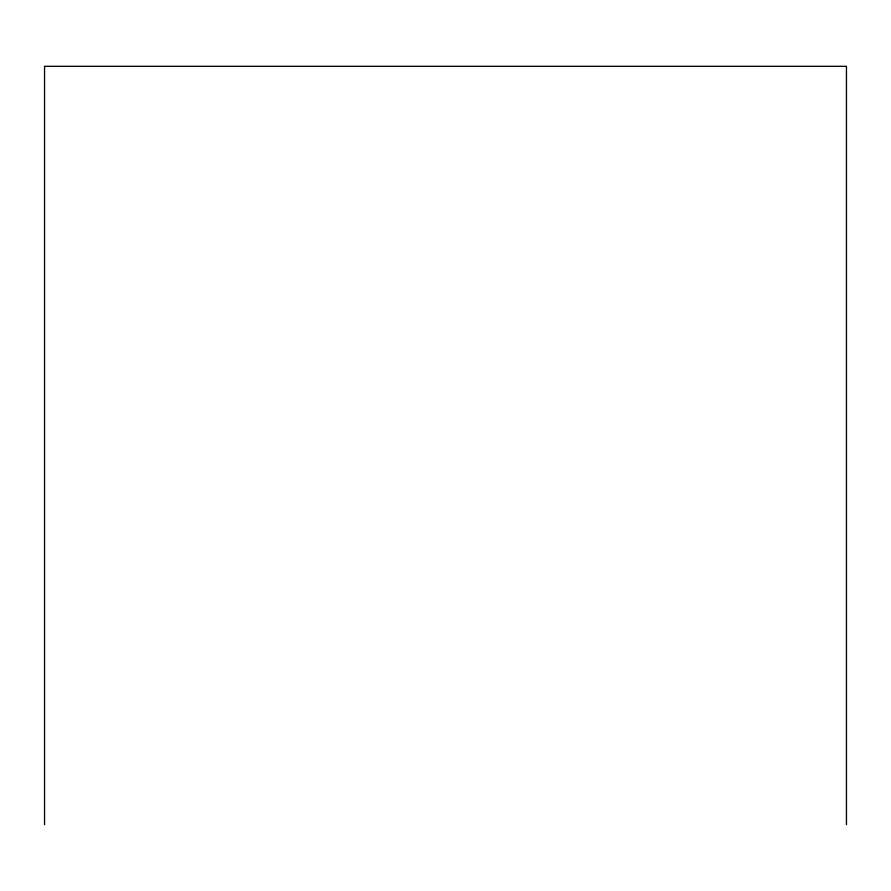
<?xml version="1.0" encoding="UTF-8"?>
<svg xmlns="http://www.w3.org/2000/svg" width="891" height="891" viewBox="0 0 891 891"><rect width="100%" height="100%" fill="white"/><g stroke="black" fill="none" stroke-linecap="round" stroke-linejoin="round"><path stroke-width="1.34" d="M846.45 824.687L846.45 66.313L44.55 66.313L44.55 824.687"/></g></svg>
